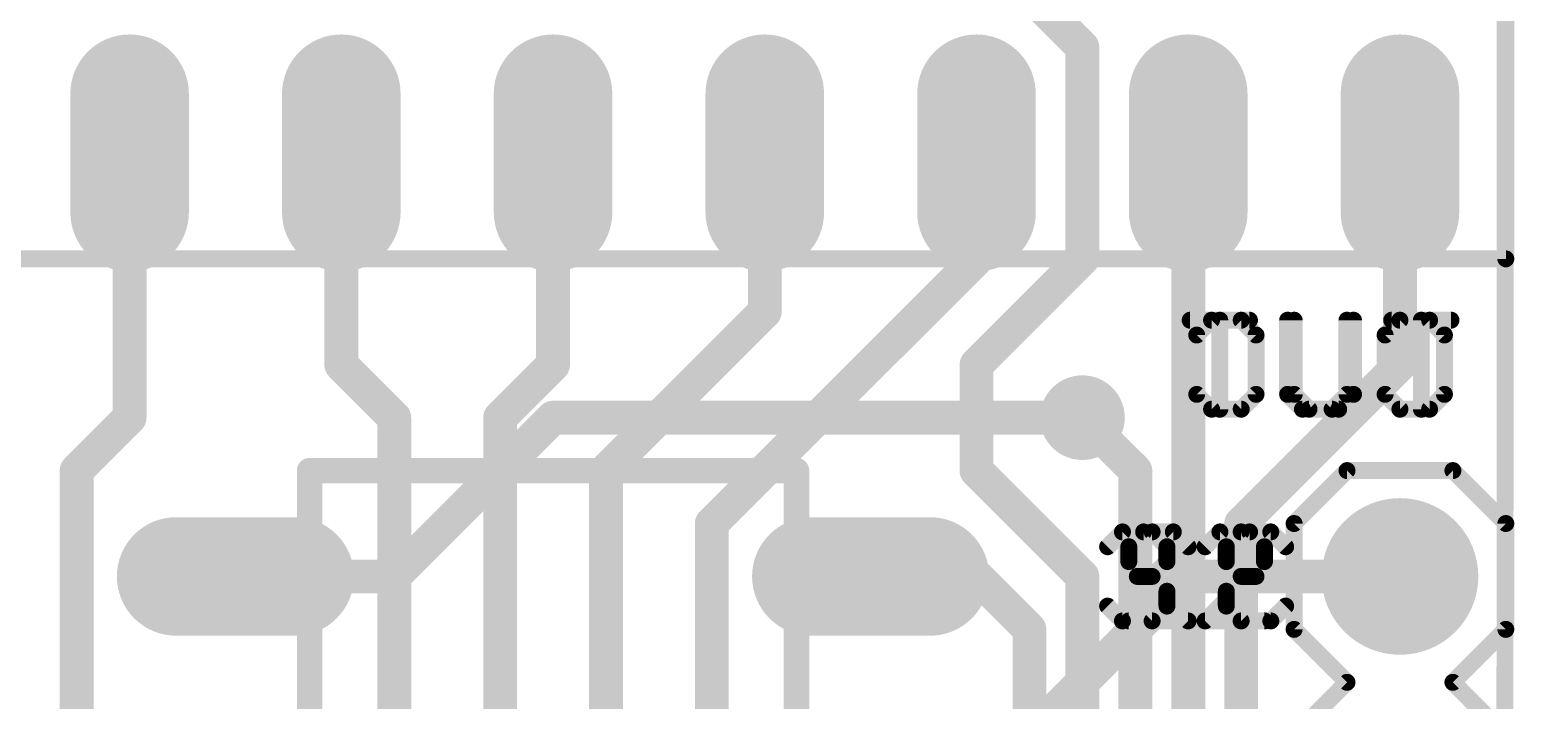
# Model space of a CAD drawing. Extents: x -0.1 to 76.3, y -19.1 to 50.9.
# Drawn here: x 58.49 to 76.3, y 23.91 to 31.96 of the extents above; entities that cross this region are included whole.
import ezdxf

# ---------------------------------------------------------------- set-up
doc = ezdxf.new("R2010")
doc.units = 0
for name, color, linetype in [('1', 12, 'CONTINUOUS'), ('16', 132, 'CONTINUOUS'), ('17', 110, 'CONTINUOUS'), ('18', 110, 'CONTINUOUS'), ('20', 53, 'CONTINUOUS'), ('21', 41, 'CONTINUOUS'), ('22', 40, 'CONTINUOUS'), ('51', 53, 'CONTINUOUS')]:
    doc.layers.add(name, color=color, linetype=linetype)

# ---------------------------------------------------------------- blocks, each defined once
blk = doc.blocks.new('LONGP100')
at = {"const_width": 1}
blk.add_lwpolyline([(-0.5, 0), (0.5, 0)], dxfattribs=at)
at = {"const_width": 0.5}
for points in [[(-0.5, 0.25, 1), (-0.5, -0.25)], [(0.5, -0.25, 1), (0.5, 0.25)]]:
    blk.add_lwpolyline(points, format="xyb", dxfattribs=at)
blk = doc.blocks.new('RECT')
blk.add_solid([(-0.5, -0.5), (0.5, -0.5), (-0.5, 0.5), (0.5, 0.5)])
blk = doc.blocks.new('ROUNDP')
at = {"const_width": 0.5}
blk.add_lwpolyline([(0, -0.25, 1), (0, 0.25, 1), (0, -0.25)], format="xyb", dxfattribs=at)
blk = doc.blocks.new('ROUNDV')
at = {"const_width": 0.5}
blk.add_lwpolyline([(0, -0.25, 1), (0, 0.25, 1), (0, -0.25)], format="xyb", dxfattribs=at)

msp = doc.modelspace()

# ---------------------------------------------------------------- linework, layer by layer
at = {"layer": '1', "const_width": 0.4064}
for points in [[(68.58, 34.29), (71.12, 31.75)], [(71.12, 31.75), (71.12, 29.21)], [(59.69, 27.305), (59.69, 30.48)], [(62.23, 27.94), (62.23, 30.48)], [(64.77, 27.94), (64.77, 30.48)], [(67.31, 28.575), (67.31, 30.48)], [(69.85, 29.21), (69.85, 30.48)], [(72.39, 29.21), (72.39, 30.48)], [(74.93, 27.94), (74.93, 30.48)], [(66.675, 26.035), (69.85, 29.21)], [(71.12, 29.21), (69.85, 27.94)], [(72.39, 27.305), (72.39, 29.21)], [(65.405, 26.67), (67.31, 28.575)], [(62.865, 27.305), (62.23, 27.94)], [(64.135, 27.305), (64.77, 27.94)], [(69.85, 26.67), (69.85, 27.94)], [(73.025, 26.035), (74.93, 27.94)], [(59.055, 26.67), (59.69, 27.305)], [(62.865, 10.795), (62.865, 27.305)], [(64.135, 10.795), (64.135, 27.305)], [(71.755, 26.67), (71.12, 27.305)], [(72.39, 17.78), (72.39, 27.305)], [(59.055, 21.59), (59.055, 26.67)], [(65.405, 12.065), (65.405, 26.67)], [(71.12, 25.4), (69.85, 26.67)], [(71.755, 13.97), (71.755, 26.67)], [(66.675, 13.335), (66.675, 26.035)], [(73.025, 19.685), (73.025, 26.035)], [(69.85, 25.4), (68.58, 25.4)], [(70.485, 24.765), (69.85, 25.4)], [(71.12, 11.43), (71.12, 25.4)], [(70.485, 6.985), (70.485, 24.765)]]:
    msp.add_lwpolyline(points, dxfattribs=at)
at = {"layer": '1', "const_width": 0.2032}
for points in [[(71.2216, 31.75, 1), (71.0184, 31.75)], [(71.0482, 31.6782, 1), (71.1918, 31.8218)], [(59.7916, 30.48, 1), (59.5884, 30.48)], [(62.3316, 30.48, 1), (62.1284, 30.48)], [(64.8716, 30.48, 1), (64.6684, 30.48)], [(67.4116, 30.48, 1), (67.2084, 30.48)], [(69.9516, 30.48, 1), (69.7484, 30.48)], [(72.4916, 30.48, 1), (72.2884, 30.48)], [(75.0316, 30.48, 1), (74.8284, 30.48)], [(69.9218, 29.1382, 1), (69.7782, 29.2818)], [(71.1918, 29.1382, 1), (71.0482, 29.2818)], [(72.4916, 29.21, 1), (72.2884, 29.21)], [(69.7484, 29.21, 1), (69.9516, 29.21)], [(71.0184, 29.21, 1), (71.2216, 29.21)], [(72.2884, 29.21, 1), (72.4916, 29.21)], [(67.2084, 28.575, 1), (67.4116, 28.575)], [(67.3818, 28.5032, 1), (67.2382, 28.6468)], [(62.3018, 28.0118, 1), (62.1582, 27.8682)], [(64.8418, 27.8682, 1), (64.6982, 28.0118)], [(69.9516, 27.94, 1), (69.7484, 27.94)], [(75.0018, 27.8682, 1), (74.8582, 28.0118)], [(62.1284, 27.94, 1), (62.3316, 27.94)], [(64.6684, 27.94, 1), (64.8716, 27.94)], [(69.7782, 28.0118, 1), (69.9218, 27.8682)], [(74.8284, 27.94, 1), (75.0316, 27.94)], [(59.7618, 27.2332, 1), (59.6182, 27.3768)], [(62.9666, 27.305, 1), (62.7634, 27.305)], [(62.7932, 27.2332, 1), (62.9368, 27.3768)], [(64.2366, 27.305, 1), (64.0334, 27.305)], [(64.0632, 27.3768, 1), (64.2068, 27.2332)], [(71.1918, 27.3768, 1), (71.0482, 27.2332)], [(72.4916, 27.305, 1), (72.2884, 27.305)], [(59.5884, 27.305, 1), (59.7916, 27.305)], [(72.2884, 27.305, 1), (72.4916, 27.305)], [(59.1566, 26.67, 1), (58.9534, 26.67)], [(58.9832, 26.7418, 1), (59.1268, 26.5982)], [(65.5066, 26.67, 1), (65.3034, 26.67)], [(65.3332, 26.7418, 1), (65.4768, 26.5982)], [(69.7484, 26.67, 1), (69.9516, 26.67)], [(69.9218, 26.7418, 1), (69.7782, 26.5982)], [(71.8566, 26.67, 1), (71.6534, 26.67)], [(71.6832, 26.5982, 1), (71.8268, 26.7418)], [(66.7766, 26.035, 1), (66.5734, 26.035)], [(66.6032, 26.1068, 1), (66.7468, 25.9632)], [(73.1266, 26.035, 1), (72.9234, 26.035)], [(72.9532, 26.1068, 1), (73.0968, 25.9632)], [(68.58, 25.5016, 1), (68.58, 25.2984)], [(69.9218, 25.4718, 1), (69.7782, 25.3282)], [(69.85, 25.2984, 1), (69.85, 25.5016)], [(71.2216, 25.4, 1), (71.0184, 25.4)], [(71.0482, 25.3282, 1), (71.1918, 25.4718)], [(70.5866, 24.765, 1), (70.3834, 24.765)], [(70.4132, 24.6932, 1), (70.5568, 24.8368)]]:
    msp.add_lwpolyline(points, format="xyb", dxfattribs=at)
at = {"layer": '16', "const_width": 0.4064}
for points in [[(64.77, 27.305), (62.865, 25.4)], [(71.12, 27.305), (64.77, 27.305)], [(62.865, 25.4), (60.96, 25.4)], [(69.85, 22.86), (72.39, 25.4)], [(72.39, 25.4), (74.93, 25.4)]]:
    msp.add_lwpolyline(points, dxfattribs=at)
at = {"layer": '16', "const_width": 0.2032}
for points in [[(64.77, 27.4066, 1), (64.77, 27.2034)], [(64.8418, 27.2332, 1), (64.6982, 27.3768)], [(71.12, 27.2034, 1), (71.12, 27.4066)], [(60.96, 25.5016, 1), (60.96, 25.2984)], [(62.7932, 25.4718, 1), (62.9368, 25.3282)], [(62.865, 25.2984, 1), (62.865, 25.5016)], [(72.39, 25.5016, 1), (72.39, 25.2984)], [(72.4618, 25.3282, 1), (72.3182, 25.4718)], [(74.93, 25.2984, 1), (74.93, 25.5016)]]:
    msp.add_lwpolyline(points, format="xyb", dxfattribs=at)
at = {"layer": '20', "const_width": 0.2032}
msp.add_lwpolyline([(76.18, 0), (76.2, 50.8)], dxfattribs=at)
at = {"layer": '21'}
for points, const_width in [([(76.2, 39.37), (76.2, 29.21)], 0.2032), ([(53.34, 29.21), (76.2, 29.21)], 0.2032), ([(72.6696, 28.4743), (72.4916, 28.2964)], 0.2032), ([(73.0255, 28.4743), (72.6696, 28.4743)], 0.2032), ([(73.2034, 28.2964), (73.0255, 28.4743)], 0.2032), ([(73.661, 28.4743), (73.661, 27.5846)], 0.2032), ([(74.3728, 27.5846), (74.3728, 28.4743)], 0.2032), ([(74.8304, 28.4743), (75.5422, 28.4743)], 0.2032), ([(75.1863, 27.4066), (75.1863, 28.4743)], 0.2032), ([(72.4916, 28.2964), (72.4916, 27.5846)], 0.2032), ([(73.2034, 27.5846), (73.2034, 28.2964)], 0.2032), ([(72.4916, 27.5846), (72.6696, 27.4066)], 0.2032), ([(73.0255, 27.4066), (73.2034, 27.5846)], 0.2032), ([(73.661, 27.5846), (73.8389, 27.4066)], 0.2032), ([(74.1949, 27.4066), (74.3728, 27.5846)], 0.2032), ([(72.6696, 27.4066), (73.0255, 27.4066)], 0.2032), ([(73.8389, 27.4066), (74.1949, 27.4066)], 0.2032), ([(61.849, 26.67), (61.849, 6.35)], 0.3048), ([(61.849, 26.67), (67.691, 26.67)], 0.3048), ([(67.691, 6.35), (67.691, 26.67)], 0.3048), ([(73.66, 26.035), (74.295, 26.67)], 0.2032), ([(74.295, 26.67), (75.565, 26.67)], 0.2032), ([(75.565, 26.67), (76.2, 26.035)], 0.2032), ([(71.4228, 25.7564), (71.6008, 25.9343)], 0.2032), ([(71.6008, 25.9343), (71.9567, 25.9343)], 0.2032), ([(71.9567, 25.9343), (72.1346, 25.7564)], 0.2032), ([(72.7702, 25.9343), (72.5922, 25.7564)], 0.2032), ([(73.1261, 25.9343), (72.7702, 25.9343)], 0.2032), ([(73.304, 25.7564), (73.1261, 25.9343)], 0.2032), ([(73.66, 24.765), (73.66, 26.035)], 0.2032), ([(76.2, 26.035), (76.2, 24.765)], 0.2032), ([(72.1346, 25.7564), (72.1346, 25.5784)], 0.2032), ([(73.304, 25.5784), (73.304, 25.7564)], 0.2032), ([(72.1346, 25.5784), (71.9567, 25.4005)], 0.2032), ([(72.5922, 24.8666), (73.304, 25.5784)], 0.2032), ([(71.9567, 25.4005), (71.7787, 25.4005)], 0.2032), ([(71.9567, 25.4005), (72.1346, 25.2225)], 0.2032), ([(72.1346, 25.2225), (72.1346, 25.0446)], 0.2032), ([(71.6008, 24.8666), (71.4228, 25.0446)], 0.2032), ([(72.1346, 25.0446), (71.9567, 24.8666)], 0.2032), ([(71.9567, 24.8666), (71.6008, 24.8666)], 0.2032), ([(73.304, 24.8666), (72.5922, 24.8666)], 0.2032), ([(74.295, 24.13), (73.66, 24.765)], 0.2032), ([(76.2, 24.765), (75.565, 24.13)], 0.2032), ([(73.66, 23.495), (74.295, 24.13)], 0.2032), ([(75.565, 24.13), (76.2, 23.495)], 0.2032)]:
    msp.add_lwpolyline(points, dxfattribs=dict(at, const_width=const_width))
for points, const_width in [([(76.1492, 29.21, 1), (76.2508, 29.21)], 0.1016), ([(76.2, 29.1592, 1), (76.2, 29.2608)], 0.1016), ([(72.6696, 28.5251, 1), (72.6696, 28.4235)], 0.1016), ([(72.7055, 28.4384, 1), (72.6336, 28.5102)], 0.1016), ([(73.0614, 28.5102, 1), (72.9895, 28.4384)], 0.1016), ([(73.0255, 28.4235, 1), (73.0255, 28.5251)], 0.1016), ([(73.7118, 28.4743, 1), (73.6102, 28.4743)], 0.1016), ([(74.4236, 28.4743, 1), (74.322, 28.4743)], 0.1016), ([(74.8304, 28.5251, 1), (74.8304, 28.4235)], 0.1016), ([(75.2371, 28.4743, 1), (75.1355, 28.4743)], 0.1016), ([(75.5422, 28.4235, 1), (75.5422, 28.5251)], 0.1016), ([(72.5424, 28.2964, 1), (72.4408, 28.2964)], 0.1016), ([(72.4557, 28.3323, 1), (72.5275, 28.2604)], 0.1016), ([(73.2542, 28.2964, 1), (73.1526, 28.2964)], 0.1016), ([(73.1675, 28.2604, 1), (73.2393, 28.3323)], 0.1016), ([(72.5275, 27.6205, 1), (72.4557, 27.5486)], 0.1016), ([(72.4408, 27.5846, 1), (72.5424, 27.5846)], 0.1016), ([(73.1526, 27.5846, 1), (73.2542, 27.5846)], 0.1016), ([(73.2393, 27.5486, 1), (73.1675, 27.6205)], 0.1016), ([(73.6969, 27.6205, 1), (73.6251, 27.5486)], 0.1016), ([(73.6102, 27.5846, 1), (73.7118, 27.5846)], 0.1016), ([(74.322, 27.5846, 1), (74.4236, 27.5846)], 0.1016), ([(74.4087, 27.5486, 1), (74.3369, 27.6205)], 0.1016), ([(72.6696, 27.4574, 1), (72.6696, 27.3558)], 0.1016), ([(72.6336, 27.3707, 1), (72.7055, 27.4425)], 0.1016), ([(72.9895, 27.4425, 1), (73.0614, 27.3707)], 0.1016), ([(73.0255, 27.3558, 1), (73.0255, 27.4574)], 0.1016), ([(73.8389, 27.4574, 1), (73.8389, 27.3558)], 0.1016), ([(73.803, 27.3707, 1), (73.8749, 27.4425)], 0.1016), ([(74.1589, 27.4425, 1), (74.2308, 27.3707)], 0.1016), ([(74.1949, 27.3558, 1), (74.1949, 27.4574)], 0.1016), ([(75.1355, 27.4066, 1), (75.2371, 27.4066)], 0.1016), ([(61.9252, 26.67, 1), (61.7728, 26.67)], 0.1524), ([(61.849, 26.7462, 1), (61.849, 26.5938)], 0.1524), ([(67.7672, 26.67, 1), (67.6148, 26.67)], 0.1524), ([(67.691, 26.5938, 1), (67.691, 26.7462)], 0.1524), ([(74.295, 26.7208, 1), (74.295, 26.6192)], 0.1016), ([(74.3309, 26.6341, 1), (74.2591, 26.7059)], 0.1016), ([(75.6009, 26.7059, 1), (75.5291, 26.6341)], 0.1016), ([(75.565, 26.6192, 1), (75.565, 26.7208)], 0.1016), ([(71.6008, 25.9851, 1), (71.6008, 25.8835)], 0.1016), ([(71.6367, 25.8984, 1), (71.5648, 25.9702)], 0.1016), ([(71.9926, 25.9702, 1), (71.9207, 25.8984)], 0.1016), ([(71.9567, 25.8835, 1), (71.9567, 25.9851)], 0.1016), ([(72.7702, 25.9851, 1), (72.7702, 25.8835)], 0.1016), ([(72.8061, 25.8984, 1), (72.7342, 25.9702)], 0.1016), ([(73.162, 25.9702, 1), (73.0901, 25.8984)], 0.1016), ([(73.1261, 25.8835, 1), (73.1261, 25.9851)], 0.1016), ([(73.7108, 26.035, 1), (73.6092, 26.035)], 0.1016), ([(73.6241, 26.0709, 1), (73.6959, 25.9991)], 0.1016), ([(76.2508, 26.035, 1), (76.1492, 26.035)], 0.1016), ([(76.1641, 25.9991, 1), (76.2359, 26.0709)], 0.1016), ([(71.3869, 25.7923, 1), (71.4587, 25.7204)], 0.1016), ([(72.1854, 25.7564, 1), (72.0838, 25.7564)], 0.1016), ([(72.0987, 25.7204, 1), (72.1705, 25.7923)], 0.1016), ([(72.5563, 25.7923, 1), (72.6281, 25.7204)], 0.1016), ([(73.3548, 25.7564, 1), (73.2532, 25.7564)], 0.1016), ([(73.2681, 25.7204, 1), (73.3399, 25.7923)], 0.1016), ([(72.1705, 25.5425, 1), (72.0987, 25.6143)], 0.1016), ([(73.3399, 25.5425, 1), (73.2681, 25.6143)], 0.1016), ([(71.7787, 25.4513, 1), (71.7787, 25.3497)], 0.1016), ([(71.9926, 25.4364, 1), (71.9207, 25.3645)], 0.1016), ([(71.9207, 25.4364, 1), (71.9926, 25.3645)], 0.1016), ([(71.9567, 25.3497, 1), (71.9567, 25.4513)], 0.1016), ([(72.0838, 25.5784, 1), (72.1854, 25.5784)], 0.1016), ([(73.2532, 25.5784, 1), (73.3548, 25.5784)], 0.1016), ([(72.1854, 25.2225, 1), (72.0838, 25.2225)], 0.1016), ([(72.0987, 25.1866, 1), (72.1705, 25.2584)], 0.1016), ([(71.4587, 25.0805, 1), (71.3869, 25.0086)], 0.1016), ([(72.1705, 25.0086, 1), (72.0987, 25.0805)], 0.1016), ([(71.6008, 24.9174, 1), (71.6008, 24.8158)], 0.1016), ([(71.5648, 24.8307, 1), (71.6367, 24.9025)], 0.1016), ([(71.9207, 24.9025, 1), (71.9926, 24.8307)], 0.1016), ([(71.9567, 24.8158, 1), (71.9567, 24.9174)], 0.1016), ([(72.0838, 25.0446, 1), (72.1854, 25.0446)], 0.1016), ([(72.5922, 24.9174, 1), (72.5922, 24.8158)], 0.1016), ([(72.5563, 24.9025, 1), (72.6281, 24.8307)], 0.1016), ([(73.304, 24.8158, 1), (73.304, 24.9174)], 0.1016), ([(73.6959, 24.8009, 1), (73.6241, 24.7291)], 0.1016), ([(73.6092, 24.765, 1), (73.7108, 24.765)], 0.1016), ([(76.1492, 24.765, 1), (76.2508, 24.765)], 0.1016), ([(76.2359, 24.7291, 1), (76.1641, 24.8009)], 0.1016), ([(74.3309, 24.0941, 1), (74.2591, 24.1659)], 0.1016), ([(75.6009, 24.1659, 1), (75.5291, 24.0941)], 0.1016), ([(74.2591, 24.0941, 1), (74.3309, 24.1659)], 0.1016), ([(75.5291, 24.1659, 1), (75.6009, 24.0941)], 0.1016)]:
    msp.add_lwpolyline(points, format="xyb", dxfattribs=dict(at, const_width=const_width))
at = {"layer": '22', "const_width": 0.2032}
for points in [[(73.1246, 28.4743), (72.4128, 28.4743)], [(72.7687, 27.4066), (72.7687, 28.4743)], [(73.5822, 27.5846), (73.5822, 28.4743)], [(74.294, 28.4743), (74.294, 27.5846)], [(74.7516, 28.2964), (74.9295, 28.4743)], [(74.9295, 28.4743), (75.2854, 28.4743)], [(75.2854, 28.4743), (75.4634, 28.2964)], [(74.7516, 27.5846), (74.7516, 28.2964)], [(75.4634, 28.2964), (75.4634, 27.5846)], [(73.7601, 27.4066), (73.5822, 27.5846)], [(74.294, 27.5846), (74.1161, 27.4066)], [(74.9295, 27.4066), (74.7516, 27.5846)], [(75.4634, 27.5846), (75.2854, 27.4066)], [(74.1161, 27.4066), (73.7601, 27.4066)], [(75.2854, 27.4066), (74.9295, 27.4066)], [(71.6772, 25.7564), (71.8551, 25.9343)], [(71.8551, 25.9343), (72.2111, 25.9343)], [(72.2111, 25.9343), (72.389, 25.7564)], [(73.0245, 25.9343), (72.8466, 25.7564)], [(73.3805, 25.9343), (73.0245, 25.9343)], [(73.5584, 25.7564), (73.3805, 25.9343)], [(71.6772, 25.5784), (71.6772, 25.7564)], [(72.8466, 25.7564), (72.8466, 25.5784)], [(72.389, 24.8666), (71.6772, 25.5784)], [(72.8466, 25.5784), (73.0245, 25.4005)], [(73.0245, 25.4005), (72.8466, 25.2225)], [(73.0245, 25.4005), (73.2025, 25.4005)], [(72.8466, 25.2225), (72.8466, 25.0446)], [(72.8466, 25.0446), (73.0245, 24.8666)], [(73.3805, 24.8666), (73.5584, 25.0446)], [(71.6772, 24.8666), (72.389, 24.8666)], [(73.0245, 24.8666), (73.3805, 24.8666)]]:
    msp.add_lwpolyline(points, dxfattribs=at)
at = {"layer": '22', "const_width": 0.1016}
for points in [[(72.4128, 28.5251, 1), (72.4128, 28.4235)], [(72.8195, 28.4743, 1), (72.7179, 28.4743)], [(73.1246, 28.4235, 1), (73.1246, 28.5251)], [(73.633, 28.4743, 1), (73.5314, 28.4743)], [(74.3448, 28.4743, 1), (74.2432, 28.4743)], [(74.9295, 28.5251, 1), (74.9295, 28.4235)], [(74.9655, 28.4384, 1), (74.8936, 28.5102)], [(75.3214, 28.5102, 1), (75.2495, 28.4384)], [(75.2854, 28.4235, 1), (75.2854, 28.5251)], [(74.8024, 28.2964, 1), (74.7008, 28.2964)], [(74.7157, 28.3323, 1), (74.7875, 28.2604)], [(75.5142, 28.2964, 1), (75.4126, 28.2964)], [(75.4275, 28.2604, 1), (75.4993, 28.3323)], [(73.6181, 27.6205, 1), (73.5463, 27.5486)], [(73.5314, 27.5846, 1), (73.633, 27.5846)], [(74.2432, 27.5846, 1), (74.3448, 27.5846)], [(74.3299, 27.5486, 1), (74.2581, 27.6205)], [(74.7875, 27.6205, 1), (74.7157, 27.5486)], [(74.7008, 27.5846, 1), (74.8024, 27.5846)], [(75.4126, 27.5846, 1), (75.5142, 27.5846)], [(75.4993, 27.5486, 1), (75.4275, 27.6205)], [(72.7179, 27.4066, 1), (72.8195, 27.4066)], [(73.7601, 27.4574, 1), (73.7601, 27.3558)], [(73.7242, 27.3707, 1), (73.7961, 27.4425)], [(74.0801, 27.4425, 1), (74.152, 27.3707)], [(74.1161, 27.3558, 1), (74.1161, 27.4574)], [(74.9295, 27.4574, 1), (74.9295, 27.3558)], [(74.8936, 27.3707, 1), (74.9655, 27.4425)], [(75.2495, 27.4425, 1), (75.3214, 27.3707)], [(75.2854, 27.3558, 1), (75.2854, 27.4574)], [(71.8551, 25.9851, 1), (71.8551, 25.8835)], [(71.8911, 25.8984, 1), (71.8192, 25.9702)], [(72.247, 25.9702, 1), (72.1751, 25.8984)], [(72.2111, 25.8835, 1), (72.2111, 25.9851)], [(73.0245, 25.9851, 1), (73.0245, 25.8835)], [(73.0605, 25.8984, 1), (72.9886, 25.9702)], [(73.4164, 25.9702, 1), (73.3445, 25.8984)], [(73.3805, 25.8835, 1), (73.3805, 25.9851)], [(71.728, 25.7564, 1), (71.6264, 25.7564)], [(71.6413, 25.7923, 1), (71.7131, 25.7204)], [(72.3531, 25.7204, 1), (72.4249, 25.7923)], [(72.8974, 25.7564, 1), (72.7958, 25.7564)], [(72.8107, 25.7923, 1), (72.8825, 25.7204)], [(73.5225, 25.7204, 1), (73.5943, 25.7923)], [(71.7131, 25.6143, 1), (71.6413, 25.5425)], [(72.8825, 25.6143, 1), (72.8107, 25.5425)], [(71.6264, 25.5784, 1), (71.728, 25.5784)], [(72.7958, 25.5784, 1), (72.8974, 25.5784)], [(73.0245, 25.4513, 1), (73.0245, 25.3497)], [(73.0605, 25.3645, 1), (72.9886, 25.4364)], [(72.9886, 25.3645, 1), (73.0605, 25.4364)], [(73.2025, 25.3497, 1), (73.2025, 25.4513)], [(72.8974, 25.2225, 1), (72.7958, 25.2225)], [(72.8107, 25.2584, 1), (72.8825, 25.1866)], [(72.8825, 25.0805, 1), (72.8107, 25.0086)], [(73.5943, 25.0086, 1), (73.5225, 25.0805)], [(71.6772, 24.9174, 1), (71.6772, 24.8158)], [(72.3531, 24.8307, 1), (72.4249, 24.9025)], [(72.389, 24.8158, 1), (72.389, 24.9174)], [(72.7958, 25.0446, 1), (72.8974, 25.0446)], [(73.0245, 24.9174, 1), (73.0245, 24.8158)], [(72.9886, 24.8307, 1), (73.0605, 24.9025)], [(73.3445, 24.9025, 1), (73.4164, 24.8307)], [(73.3805, 24.8158, 1), (73.3805, 24.9174)]]:
    msp.add_lwpolyline(points, format="xyb", dxfattribs=at)

# ---------------------------------------------------------------- block references
at = {"layer": '17'}
for name, p, xscale, yscale, rotation in [('LONGP100', (59.69, 30.48), 1.4224, 1.4224, 90), ('LONGP100', (59.69, 30.48), 1.4224, 1.4224, 90), ('LONGP100', (62.23, 30.48), 1.4224, 1.4224, 90), ('LONGP100', (62.23, 30.48), 1.4224, 1.4224, 90), ('LONGP100', (64.77, 30.48), 1.4224, 1.4224, 90), ('LONGP100', (64.77, 30.48), 1.4224, 1.4224, 90), ('LONGP100', (67.31, 30.48), 1.4224, 1.4224, 90), ('LONGP100', (67.31, 30.48), 1.4224, 1.4224, 90), ('LONGP100', (69.85, 30.48), 1.4224, 1.4224, 90), ('LONGP100', (69.85, 30.48), 1.4224, 1.4224, 90), ('LONGP100', (72.39, 30.48), 1.4224, 1.4224, 90), ('LONGP100', (72.39, 30.48), 1.4224, 1.4224, 90), ('LONGP100', (74.93, 30.48), 1.4224, 1.4224, 90), ('LONGP100', (74.93, 30.48), 1.4224, 1.4224, 90), ('ROUNDP', (74.93, 25.4), 1.8796, 1.8796, 180), ('ROUNDP', (74.93, 25.4), 1.8796, 1.8796, 180), ('LONGP100', (60.96, 25.4), 1.4224, 1.4224, 180), ('LONGP100', (60.96, 25.4), 1.4224, 1.4224, 180), ('LONGP100', (68.58, 25.4), 1.4224, 1.4224, 180), ('LONGP100', (68.58, 25.4), 1.4224, 1.4224, 180)]:
    msp.add_blockref(name, p, dxfattribs=dict(at, xscale=xscale, yscale=yscale, rotation=rotation))
at = {"layer": '18', "xscale": 1.016, "yscale": 1.016}
msp.add_blockref('ROUNDV', (71.12, 27.305), dxfattribs=at)
msp.add_blockref('ROUNDV', (71.12, 27.305), dxfattribs=at)
at = {"layer": '51', "xscale": 0.508, "yscale": 0.508, "rotation": 90}
msp.add_blockref('RECT', (74.93, 25.4), dxfattribs=at)

doc.saveas('drawing.dxf')
